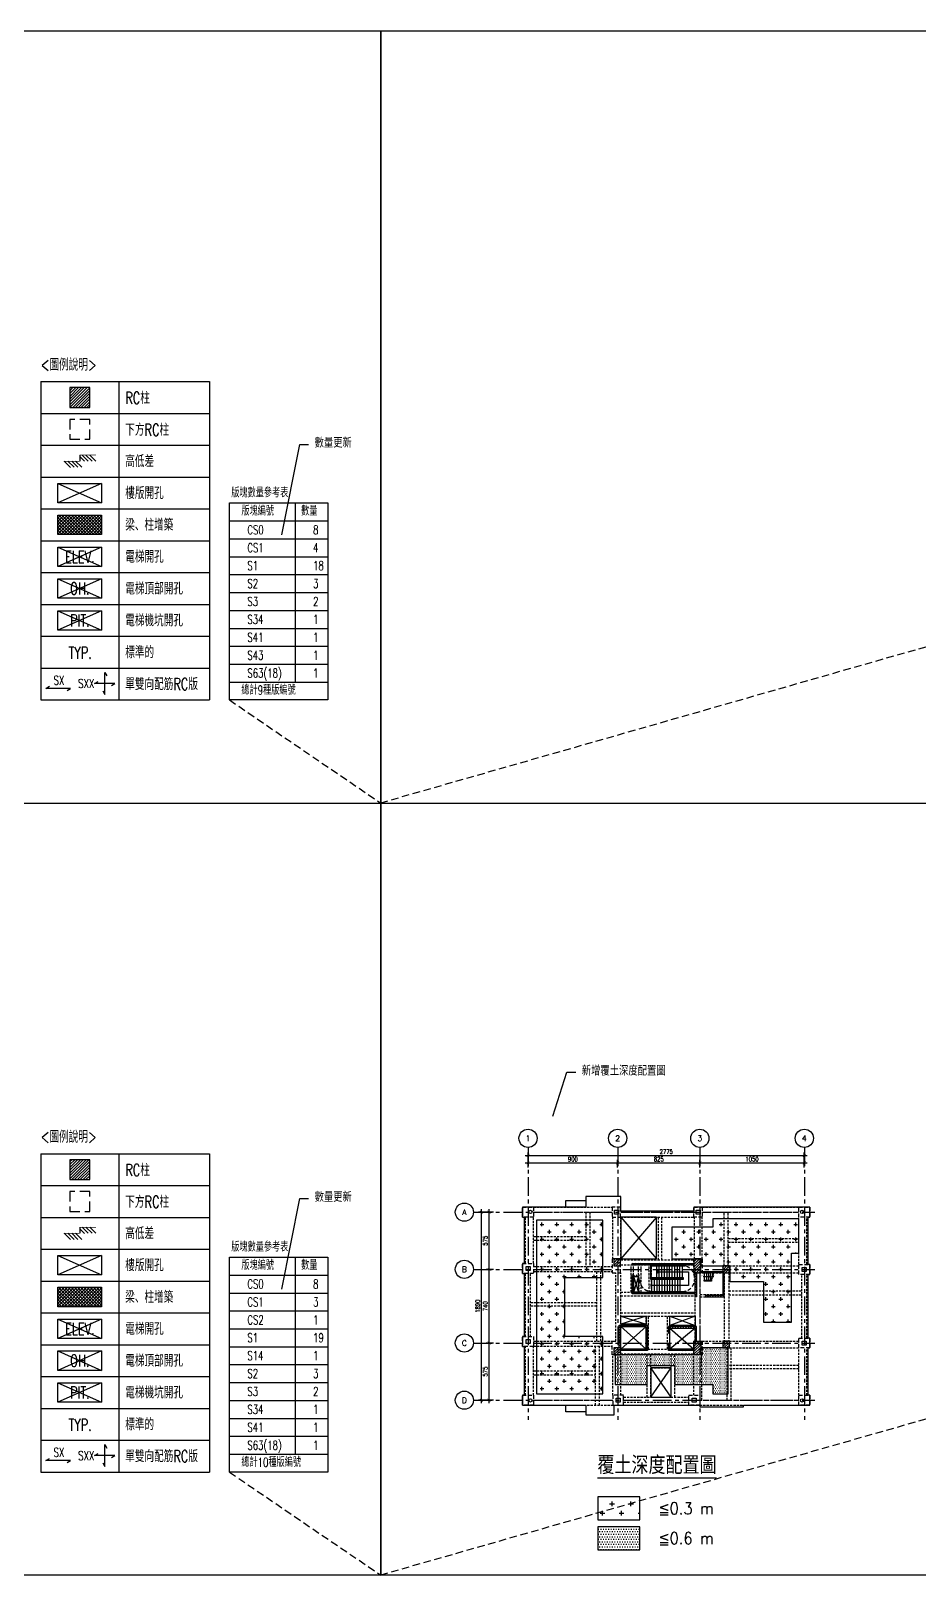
# Model space of a CAD drawing. Header units: millimetres. Extents: x -3377 to 119122, y -22007 to 15479.
# Drawn here: x 70905 to 75366, y 0 to 7760 of the extents above; entities that cross this region are included whole.
import ezdxf
from ezdxf import colors
from ezdxf.entities.mleader import LeaderData, LeaderLine
from ezdxf.enums import TextEntityAlignment as Align
from ezdxf.math import Vec2, Vec3

# ---------------------------------------------------------------- set-up
doc = ezdxf.new("R2010")
doc.units = ezdxf.units.MM
doc.header["$LTSCALE"] = 150
doc.header["$MEASUREMENT"] = 0
doc.linetypes.add('CENTER', pattern=[2, 1.25, -0.25, 0.25, -0.25])
doc.linetypes.add('HIDDEN', pattern=[0.375, 0.25, -0.125])
doc.layers.get('0').update_dxf_attribs({"plot": 0})
for name, color, linetype in [('S-AXI', 1, 'Continuous'), ('S-AXIS', 1, 'Continuous'), ('S-COL', 7, 'Continuous'), ('S-COLB', 4, 'HIDDEN'), ('S-CONCWALL', 30, 'Continuous'), ('S-GRID', 1, 'CENTER'), ('S-GRID-DIM', 2, 'Continuous'), ('S-GRID-T', 3, 'Continuous'), ('S-HATCH', 13, 'Continuous'), ('S-HATCH-COL', 13, 'Continuous'), ('S-HATCH-CONCWALL', 161, 'Continuous'), ('S-HATCHCOL', 13, 'Continuous'), ('S-LOAD', 63, 'Continuous'), ('S-OPEN', 13, 'Continuous'), ('S-RCBMB', 3, 'HIDDEN'), ('S-RCBMG', 2, 'HIDDEN'), ('S-SLAB', 5, 'Continuous'), ('S-STAIR', 1, 'Continuous'), ('S-TAB', 4, 'Continuous'), ('S-TEXT', 2, 'Continuous'), ('S-THIN', 201, 'Continuous'), ('S-TITLE', 2, 'Continuous'), ('SLAB', 7, 'Continuous'), ('TEXT', 2, 'Continuous')]:
    doc.layers.add(name, color=color, linetype=linetype)
doc.layers.add('S-CLOUD_20220217(結構依建築圖2022-0216修改)', color=4, linetype='Continuous', plot=False)
doc.styles.add('C1', font='', dxfattribs={"bigfont": 'japanese.shx'})
doc.styles.add('CD2', font='romand', dxfattribs={"height": 15})
doc.styles.add('CS4', font='romans.shx', dxfattribs={"width": 0.7, "height": 45, "bigfont": 'lsp.shx'})
doc.styles.add('LSP', font='SIMPLEX.shx', dxfattribs={"width": 0.8, "bigfont": 'lsp.shx'})
doc.styles.get('C1').set_extended_font_data('微軟正黑體')
doc.dimstyles.new('DIM150', dxfattribs={"dimscale": 15, "dimtxt": 3, "dimasz": 2, "dimexe": 2, "dimexo": 2, "dimgap": 1, "dimtad": 1, "dimdec": 1, "dimdsep": 46, "dimtxsty": 'CS4', "dimblk1": 'ARCHTICK', "dimblk2": 'ARCHTICK', "dimsah": 1, "dimcen": 2, "dimdle": 2, "dimadec": 0, "dimazin": 0, "dimtfac": 1, "dimtdec": 1, "dimtmove": 0, "dimatfit": 3, "dimldrblk": 'TAA', "dimfxl": 0, "dimtolj": 1, "dimarcsym": 0})

# ---------------------------------------------------------------- blocks, each defined once
blk = doc.blocks.new('圖例說明')
at = {"layer": 'S-HATCHCOL'}
h = blk.add_hatch(dxfattribs=at)
h.set_pattern_fill('ANSI31', color=256, scale=60, style=0)
h.set_pattern_definition([(45, (1.3676, 481.526), (-5.3033, 5.3033), [])])
h.paths.add_polyline_path([(109.2, 1102.5), (184.2, 1102.5), (184.2, 1177.5), (109.2, 1177.5)])
h = blk.add_hatch(dxfattribs=at)
h.set_pattern_fill('ANSI37', color=256, scale=67.5)
h.set_pattern_definition([(45, (-92186.061, -6241.679), (-5.9662135, 5.9662135), []), (135, (-92186.061, -6241.679), (-5.9662135, -5.9662135), [])])
h.paths.add_polyline_path([(64.3, 696.5), (229, 696.5), (229, 623.5), (64.3, 623.5)])
at = {"layer": 'S-COL'}
blk.add_lwpolyline([(109.2, 1102.5), (184.2, 1102.5), (184.2, 1177.5), (109.2, 1177.5)], close=True, dxfattribs=at)
at = {"layer": 'S-COLB'}
blk.add_lwpolyline([(109.2, 982.5), (184.2, 982.5), (184.2, 1057.5), (109.2, 1057.5)], close=True, dxfattribs=at)
at = {"layer": 'S-OPEN'}
for p, q in [((64.3, 816.5), (229, 743.5)), ((229, 816.5), (64.3, 743.5)), ((64.3, 576.5), (229, 503.5)), ((229, 576.5), (64.3, 503.5)), ((64.3, 456.5), (229, 383.5)), ((229, 456.5), (64.3, 383.5)), ((64.3, 336.5), (229, 263.5)), ((229, 336.5), (64.3, 263.5))]:
    blk.add_line(p, q, dxfattribs=at)
at = {"layer": 'S-SLAB'}
for points in [[(64.3, 816.5), (229, 816.5), (229, 743.5), (64.3, 743.5)], [(64.3, 696.5), (229, 696.5), (229, 623.5), (64.3, 623.5)], [(64.3, 576.5), (229, 576.5), (229, 503.5), (64.3, 503.5)], [(64.3, 456.5), (229, 456.5), (229, 383.5), (64.3, 383.5)], [(64.3, 336.5), (229, 336.5), (229, 263.5), (64.3, 263.5)]]:
    blk.add_lwpolyline(points, close=True, dxfattribs=at)
at = {"layer": 'S-TAB'}
for p, q in [((0, 1200), (635.3, 1200)), ((0, 1200), (0, 0)), ((293.3, 1200), (293.3, 0)), ((635.3, 1200), (635.3, 0)), ((0, 1080), (635.3, 1080)), ((0, 960), (635.3, 960)), ((0, 840), (635.3, 840)), ((0, 720), (635.3, 720)), ((0, 600), (635.3, 600)), ((0, 480), (635.3, 480)), ((0, 360), (635.3, 360)), ((0, 240), (635.3, 240)), ((0, 120), (635.3, 120)), ((0, 0), (635.3, 0))]:
    blk.add_line(p, q, dxfattribs=at)
at = {"layer": 'S-THIN'}
for p, q in [((87.8, 900), (111.1, 876.7)), ((102.2, 900), (125.2, 877)), ((116.5, 900), (139.6, 877)), ((130.9, 900), (153.9, 877)), ((146.7, 923), (146.7, 900)), ((146.7, 917.4), (164.3, 899.7)), ((155.4, 923), (178.4, 900)), ((169.7, 923), (192.8, 900)), ((184.1, 923), (207.1, 900))]:
    blk.add_line(p, q, dxfattribs=at)
at = {"layer": 'S-THIN', "const_width": 2.54}
for points in [[(85.5, 900), (146.7, 900)], [(207.8, 923), (146.7, 923)]]:
    blk.add_lwpolyline(points, dxfattribs=at)
at = {"layer": 'SLAB', "color": 1}
for p, q in [((279.1, 62.4), (202.7, 62.4)), ((240.9, 20.9), (240.9, 104)), ((112, 43.7), (18.8, 43.7))]:
    blk.add_line(p, q, dxfattribs=at)
for points in [[(202.7, 62.4), (216.2, 70.2)], [(240.9, 104), (248.7, 90.5)], [(265.6, 54.6), (279.1, 62.4)], [(18.8, 43.7), (32.3, 51.5)], [(98.5, 35.9), (112, 43.7)], [(233.1, 34.4), (240.9, 20.9)]]:
    blk.add_lwpolyline(points, dxfattribs=at)
at = {"layer": 'S-TEXT', "style": 'CS4', "width": 0.7}
for s, p in [('<圖例說明>', (0, 1263.9)), ('RC柱', (317.9, 1138.5)), ('下方RC柱', (317.9, 1018.5)), ('高低差', (317.9, 900)), ('樓版開孔', (317.9, 780)), ('梁、柱增築', (317.9, 660)), ('電梯開孔', (317.9, 540)), ('電梯頂部開孔', (317.9, 420)), ('電梯機坑開孔', (317.9, 300)), ('TYP.', (104.1, 178.1)), ('標準的', (317.9, 180)), ('單雙向配筋RC版', (317.9, 60))]:
    blk.add_text(s, height=45, dxfattribs=at).set_placement(p, align=Align.MIDDLE_LEFT)
for s, p in [('ELEV.', (146.7, 540)), ('OH.', (146.7, 420)), ('PIT.', (146.7, 300))]:
    blk.add_text(s, height=45, dxfattribs=at).set_placement(p, align=Align.MIDDLE)
at = {"layer": 'SLAB', "color": 2, "style": 'CS4', "width": 0.7}
for s, p in [('SX', (68.1, 74.5)), ('SXX', (171, 62.1))]:
    blk.add_text(s, height=33.75, dxfattribs=at).set_placement(p, align=Align.MIDDLE_CENTER)
blk = doc.blocks.new('DwFm')
blk.add_lwpolyline([(-12110.4, 0), (0, 0), (0, -7760.1), (-12110.4, -7760.1)], close=True)
blk.add_lwpolyline([(-12110.4, -3880.1), (0, -3880.1)])
at = {"layer": 'DEFPOINTS', "color": 252, "linetype": 'HIDDEN'}
for points in [[(-6560.9, -2290.9), (-12110.4, -3880.1)], [(-760, -3362.4), (0, -3880.1)], [(-6560.9, -6171), (-12110.4, -7760.1)], [(-760, -7242.5), (0, -7760.1)]]:
    blk.add_lwpolyline(points, dxfattribs=at)
blk = doc.blocks.new('_None')
blk = doc.blocks.new('COL(2F-16F)')
for points in [[(-8366, -946), (-8256, -946), (-8256, -1046), (-8366, -1046)], [(-7381, -946), (-7466, -946), (-7466, -1046), (-7381, -1046)], [(-6646, -946), (-6561, -946), (-6561, -1046), (-6646, -1046)], [(-5591, -946), (-5481, -946), (-5481, -1046), (-5591, -1046)], [(-8366, -1511), (-8256, -1511), (-8256, -1611), (-8366, -1611)], [(-7381, -1466), (-7466, -1466), (-7466, -1606), (-7381, -1606)], [(-6646, -1466), (-6561, -1466), (-6561, -1606), (-6646, -1606)], [(-5591, -1521), (-5481, -1521), (-5481, -1621), (-5591, -1621)], [(-8366, -2246), (-8256, -2246), (-8256, -2346), (-8366, -2346)], [(-7466, -2291), (-7381, -2291), (-7381, -2431), (-7466, -2431)], [(-6646, -2291), (-6561, -2291), (-6561, -2431), (-6646, -2431)], [(-5591, -2261), (-5481, -2261), (-5481, -2361), (-5591, -2361)], [(-8366, -2836), (-8256, -2836), (-8256, -2936), (-8366, -2936)], [(-7351, -2836), (-7461, -2836), (-7461, -2936), (-7351, -2936)], [(-6696, -2836), (-6586, -2836), (-6586, -2936), (-6696, -2936)], [(-5591, -2836), (-5481, -2836), (-5481, -2936), (-5591, -2936)]]:
    blk.add_lwpolyline(points, close=True)
blk = doc.blocks.new('SG1')
at = {"layer": 'S-GRID-T'}
blk.add_circle((0, 6.09375), 6.09375, dxfattribs=at)
at = {"layer": 'S-GRID-T', "style": 'CD2'}
blk.add_attdef('GRID-BUB', text='', height=3.75, dxfattribs=at).set_placement((0, 6.09375), align=Align.MIDDLE_CENTER)
blk = doc.blocks.new('SG2')
at = {"layer": 'S-GRID-T'}
blk.add_circle((-6.09375, 0), 6.09375, dxfattribs=at)
at = {"layer": 'S-GRID-T', "style": 'CD2'}
blk.add_attdef('GRID-BUB', text='', height=3.75, dxfattribs=at).set_placement((-6.09375, 0), align=Align.MIDDLE_CENTER)
blk = doc.blocks.new('_ARCHTICK')
at = {"color": 0, "linetype": 'ByBlock', "const_width": 0.15}
blk.add_lwpolyline([(-0.5, -0.5), (0.5, 0.5)], dxfattribs=at)
blk = doc.blocks.new('*D71')
at = {"layer": 'DEFPOINTS', "color": 0, "transparency": 16777216}
for p in [(-5536, -425), (-8311, -501), (-5536, -501)]:
    blk.add_point(p, dxfattribs=at)
at = {"layer": 'S-GRID-DIM', "color": 0, "lineweight": -2, "transparency": 16777216}
for p, q in [((-8341, -425), (-5506, -425)), ((-8311, -471), (-8311, -395)), ((-5536, -471), (-5536, -395))]:
    blk.add_line(p, q, dxfattribs=at)
at = {"layer": 'S-GRID-DIM', "color": 0, "lineweight": -2, "transparency": 16777216, "xscale": 30, "yscale": 30, "zscale": 30, "rotation": 180}
blk.add_blockref('_ARCHTICK', (-8311, -425), dxfattribs=at)
at = {"layer": 'S-GRID-DIM', "color": 0, "lineweight": -2, "transparency": 16777216, "xscale": 30, "yscale": 30, "zscale": 30}
blk.add_blockref('_ARCHTICK', (-5536, -425), dxfattribs=at)
at = {"layer": 'S-GRID-DIM', "color": 0, "transparency": 16777216, "insert": (-6923, -387), "char_height": 45, "attachment_point": 5, "style": 'CS4'}
blk.add_mtext('\\A1;2775', dxfattribs=at)
blk = doc.blocks.new('TAA')
at = {"linetype": 'Continuous'}
blk.add_line((0, 0), (-1.66, 0), dxfattribs=at)
blk.add_solid([(-1.5, -0.25), (-1.5, 0.25), (0, 0)], dxfattribs=at)
blk = doc.blocks.new('*D72')
at = {"layer": 'DEFPOINTS', "color": 0, "transparency": 16777216}
for p in [(-8311, -576), (-7411, -501), (-7411, -576)]:
    blk.add_point(p, dxfattribs=at)
at = {"layer": 'S-GRID-DIM', "color": 0, "lineweight": -2, "transparency": 16777216}
for p, q in [((-8341, -501), (-7381, -501)), ((-8311, -546), (-8311, -471)), ((-7411, -546), (-7411, -471))]:
    blk.add_line(p, q, dxfattribs=at)
at = {"layer": 'S-GRID-DIM', "color": 0, "lineweight": -2, "transparency": 16777216, "xscale": 30, "yscale": 30, "zscale": 30, "rotation": 180}
blk.add_blockref('_ARCHTICK', (-8311, -501), dxfattribs=at)
at = {"layer": 'S-GRID-DIM', "color": 0, "lineweight": -2, "transparency": 16777216, "xscale": 30, "yscale": 30, "zscale": 30}
blk.add_blockref('_ARCHTICK', (-7411, -501), dxfattribs=at)
at = {"layer": 'S-GRID-DIM', "color": 0, "transparency": 16777216, "insert": (-7861, -463), "char_height": 45, "attachment_point": 5, "style": 'CS4'}
blk.add_mtext('\\A1;900', dxfattribs=at)
blk = doc.blocks.new('*D73')
at = {"layer": 'DEFPOINTS', "color": 0, "transparency": 16777216}
for p in [(-7411, -576), (-6586, -501), (-6586, -576)]:
    blk.add_point(p, dxfattribs=at)
at = {"layer": 'S-GRID-DIM', "color": 0, "lineweight": -2, "transparency": 16777216}
for p, q in [((-7441, -501), (-6556, -501)), ((-7411, -546), (-7411, -471)), ((-6586, -546), (-6586, -471))]:
    blk.add_line(p, q, dxfattribs=at)
at = {"layer": 'S-GRID-DIM', "color": 0, "lineweight": -2, "transparency": 16777216, "xscale": 30, "yscale": 30, "zscale": 30, "rotation": 180}
blk.add_blockref('_ARCHTICK', (-7411, -501), dxfattribs=at)
at = {"layer": 'S-GRID-DIM', "color": 0, "lineweight": -2, "transparency": 16777216, "xscale": 30, "yscale": 30, "zscale": 30}
blk.add_blockref('_ARCHTICK', (-6586, -501), dxfattribs=at)
at = {"layer": 'S-GRID-DIM', "color": 0, "transparency": 16777216, "insert": (-6998, -463), "char_height": 45, "attachment_point": 5, "style": 'CS4'}
blk.add_mtext('\\A1;825', dxfattribs=at)
blk = doc.blocks.new('*D74')
at = {"layer": 'DEFPOINTS', "color": 0, "transparency": 16777216}
for p in [(-6586, -576), (-5536, -501), (-5536, -576)]:
    blk.add_point(p, dxfattribs=at)
at = {"layer": 'S-GRID-DIM', "color": 0, "lineweight": -2, "transparency": 16777216}
for p, q in [((-6616, -501), (-5506, -501)), ((-6586, -546), (-6586, -471)), ((-5536, -546), (-5536, -471))]:
    blk.add_line(p, q, dxfattribs=at)
at = {"layer": 'S-GRID-DIM', "color": 0, "lineweight": -2, "transparency": 16777216, "xscale": 30, "yscale": 30, "zscale": 30, "rotation": 180}
blk.add_blockref('_ARCHTICK', (-6586, -501), dxfattribs=at)
at = {"layer": 'S-GRID-DIM', "color": 0, "lineweight": -2, "transparency": 16777216, "xscale": 30, "yscale": 30, "zscale": 30}
blk.add_blockref('_ARCHTICK', (-5536, -501), dxfattribs=at)
at = {"layer": 'S-GRID-DIM', "color": 0, "transparency": 16777216, "insert": (-6061, -463), "char_height": 45, "attachment_point": 5, "style": 'CS4'}
blk.add_mtext('\\A1;1050', dxfattribs=at)
blk = doc.blocks.new('*D75')
at = {"layer": 'DEFPOINTS', "color": 0, "transparency": 16777216}
for p in [(-8779, -996), (-8703, -996), (-8703, -2886)]:
    blk.add_point(p, dxfattribs=at)
at = {"layer": 'S-GRID-DIM', "color": 0, "lineweight": -2, "transparency": 16777216}
for p, q in [((-8733, -996), (-8809, -996)), ((-8779, -2916), (-8779, -966)), ((-8733, -2886), (-8809, -2886))]:
    blk.add_line(p, q, dxfattribs=at)
at = {"layer": 'S-GRID-DIM', "color": 0, "lineweight": -2, "transparency": 16777216, "xscale": 30, "yscale": 30, "zscale": 30}
for p, rotation in [((-8779, -996), 90), ((-8779, -2886), 270)]:
    blk.add_blockref('_ARCHTICK', p, dxfattribs=dict(at, rotation=rotation))
at = {"layer": 'S-GRID-DIM', "color": 0, "transparency": 16777216, "insert": (-8817, -1941), "char_height": 45, "attachment_point": 5, "rotation": 90, "style": 'CS4'}
blk.add_mtext('\\A1;1890', dxfattribs=at)
blk = doc.blocks.new('*D76')
at = {"layer": 'DEFPOINTS', "color": 0, "transparency": 16777216}
for p in [(-8703, -2311), (-8628, -2311), (-8628, -2886)]:
    blk.add_point(p, dxfattribs=at)
at = {"layer": 'S-GRID-DIM', "color": 0, "lineweight": -2, "transparency": 16777216}
for p, q in [((-8658, -2311), (-8733, -2311)), ((-8703, -2916), (-8703, -2281)), ((-8658, -2886), (-8733, -2886))]:
    blk.add_line(p, q, dxfattribs=at)
at = {"layer": 'S-GRID-DIM', "color": 0, "lineweight": -2, "transparency": 16777216, "xscale": 30, "yscale": 30, "zscale": 30}
for p, rotation in [((-8703, -2311), 90), ((-8703, -2886), 270)]:
    blk.add_blockref('_ARCHTICK', p, dxfattribs=dict(at, rotation=rotation))
at = {"layer": 'S-GRID-DIM', "color": 0, "transparency": 16777216, "insert": (-8741, -2598), "char_height": 45, "attachment_point": 5, "rotation": 90, "style": 'CS4'}
blk.add_mtext('\\A1;575', dxfattribs=at)
blk = doc.blocks.new('*D77')
at = {"layer": 'DEFPOINTS', "color": 0, "transparency": 16777216}
for p in [(-8703, -1571), (-8628, -1571), (-8628, -2311)]:
    blk.add_point(p, dxfattribs=at)
at = {"layer": 'S-GRID-DIM', "color": 0, "lineweight": -2, "transparency": 16777216}
for p, q in [((-8703, -2341), (-8703, -1541)), ((-8658, -1571), (-8733, -1571)), ((-8658, -2311), (-8733, -2311))]:
    blk.add_line(p, q, dxfattribs=at)
at = {"layer": 'S-GRID-DIM', "color": 0, "lineweight": -2, "transparency": 16777216, "xscale": 30, "yscale": 30, "zscale": 30}
for p, rotation in [((-8703, -1571), 90), ((-8703, -2311), 270)]:
    blk.add_blockref('_ARCHTICK', p, dxfattribs=dict(at, rotation=rotation))
at = {"layer": 'S-GRID-DIM', "color": 0, "transparency": 16777216, "insert": (-8741, -1941), "char_height": 45, "attachment_point": 5, "rotation": 90, "style": 'CS4'}
blk.add_mtext('\\A1;740', dxfattribs=at)
blk = doc.blocks.new('*D78')
at = {"layer": 'DEFPOINTS', "color": 0, "transparency": 16777216}
for p in [(-8703, -996), (-8628, -996), (-8628, -1571)]:
    blk.add_point(p, dxfattribs=at)
at = {"layer": 'S-GRID-DIM', "color": 0, "lineweight": -2, "transparency": 16777216}
for p, q in [((-8658, -996), (-8733, -996)), ((-8703, -1601), (-8703, -966)), ((-8658, -1571), (-8733, -1571))]:
    blk.add_line(p, q, dxfattribs=at)
at = {"layer": 'S-GRID-DIM', "color": 0, "lineweight": -2, "transparency": 16777216, "xscale": 30, "yscale": 30, "zscale": 30}
for p, rotation in [((-8703, -996), 90), ((-8703, -1571), 270)]:
    blk.add_blockref('_ARCHTICK', p, dxfattribs=dict(at, rotation=rotation))
at = {"layer": 'S-GRID-DIM', "color": 0, "transparency": 16777216, "insert": (-8741, -1283), "char_height": 45, "attachment_point": 5, "rotation": 90, "style": 'CS4'}
blk.add_mtext('\\A1;575', dxfattribs=at)
blk = doc.blocks.new('COL(R1F)')
for points in [[(-7451, -1536), (-7381, -1536), (-7381, -1466), (-7451, -1466)], [(-6646, -1606), (-6576, -1606), (-6576, -1466), (-6646, -1466)], [(-6356, -1606), (-6286, -1606), (-6286, -1536), (-6356, -1536)], [(-6646, -2291), (-6576, -2291), (-6576, -2431), (-6646, -2431)], [(-6356, -2361), (-6286, -2361), (-6286, -2291), (-6356, -2291)], [(-7451, -2431), (-7381, -2431), (-7381, -2361), (-7451, -2361)]]:
    blk.add_lwpolyline(points, close=True)
blk = doc.blocks.new('S-COL(R1)')
for points in [[(89440, 2904), (89480, 2904), (89480, 2864), (89440, 2864)], [(90260, 2904), (90300, 2904), (90300, 2864), (90260, 2864)], [(88552, 2339), (88592, 2339), (88592, 2299), (88552, 2299)], [(91327, 2329), (91367, 2329), (91367, 2289), (91327, 2289)], [(88552, 1604), (88592, 1604), (88592, 1564), (88552, 1564)], [(91327, 1589), (91367, 1589), (91367, 1549), (91327, 1549)], [(89457, 1014), (89497, 1014), (89497, 974), (89457, 974)], [(90222, 1014), (90262, 1014), (90262, 974), (90222, 974)]]:
    blk.add_lwpolyline(points, close=True)
for centre in [(88595, 2887), (91325, 2887), (88595, 992), (91325, 992)]:
    blk.add_circle(centre, 16.8)
blk = doc.blocks.new('WALL(R1F)')
for points in [[(-7266, -1511), (-6646, -1511), (-6646, -1526), (-7266, -1526)], [(-6576, -1591), (-6356, -1591), (-6356, -1606), (-6576, -1606)]]:
    blk.add_lwpolyline(points, close=True)
for points in [[(-6631, -1606), (-6618, -1606), (-6618, -1848), (-6631, -1848), (-6631, -1816), (-7266, -1816), (-7266, -1626), (-7251, -1626), (-7251, -1801), (-6631, -1801), (-6631, -1606)], [(-6341, -1606), (-6356, -1606), (-6356, -1833), (-6528, -1833), (-6528, -1848), (-6341, -1848), (-6341, -1606)], [(-7396, -2131), (-7111, -2131), (-7111, -2386), (-7381, -2386), (-7381, -2371), (-7126, -2371), (-7126, -2146), (-7381, -2146), (-7381, -2361), (-7396, -2361), (-7396, -2131)], [(-6886, -2211), (-6886, -2161), (-6633, -2161), (-6633, -2291), (-6618, -2291), (-6618, -2146), (-6901, -2146), (-6901, -2211), (-6886, -2211)], [(-6901, -2321), (-6886, -2321), (-6886, -2371), (-6646, -2371), (-6646, -2386), (-6901, -2386), (-6901, -2321)]]:
    blk.add_lwpolyline(points)
blk = doc.blocks.new('_PStStr')
blk.add_circle((0, 0), 0.05)
blk = doc.blocks.new('PStArw04')
blk.add_line((0, 0), (-15, 0))
blk.add_lwpolyline([(-15, 5), (0, 0), (-15, -5)])
blk = doc.blocks.new('STAIR(R1F)')
for p, q in [((-7077, -1673), (-7077, -1526)), ((-7073, -1669), (-7073, -1526)), ((-7019, -1654), (-7019, -1534)), ((-6993, -1654), (-6993, -1534)), ((-6967, -1654), (-6967, -1534)), ((-6941, -1654), (-6941, -1534)), ((-6915, -1654), (-6915, -1534)), ((-6889, -1654), (-6889, -1534)), ((-6863, -1654), (-6863, -1534)), ((-6837, -1654), (-6837, -1534)), ((-6811, -1654), (-6811, -1534)), ((-6785, -1654), (-6785, -1534)), ((-6759, -1654), (-6759, -1534)), ((-7077, -1654), (-7077, -1654)), ((-6753, -1673), (-7077, -1673)), ((-7073, -1654), (-6753, -1654)), ((-7073, -1658), (-6757, -1658)), ((-6757, -1669), (-7073, -1669)), ((-7071, -1673), (-7071, -1793)), ((-7045, -1673), (-7045, -1793)), ((-7019, -1673), (-7019, -1793)), ((-6993, -1673), (-6993, -1793)), ((-6967, -1673), (-6967, -1793)), ((-6941, -1673), (-6941, -1793)), ((-6915, -1673), (-6915, -1793)), ((-6889, -1673), (-6889, -1793)), ((-6863, -1673), (-6863, -1793)), ((-6837, -1673), (-6837, -1793)), ((-6811, -1673), (-6811, -1793)), ((-6785, -1673), (-6785, -1793)), ((-6757, -1658), (-6757, -1669)), ((-6753, -1654), (-6753, -1673)), ((-6541, -1606), (-6541, -1681)), ((-6541, -1643), (-6478, -1643)), ((-6520, -1606), (-6520, -1681)), ((-6499, -1606), (-6499, -1681)), ((-6478, -1606), (-6478, -1681)), ((-6457, -1606), (-6457, -1643))]:
    blk.add_line(p, q)
for points in [[(-7073, -1534), (-6729, -1534), (-6729, -1530), (-7073, -1530)], [(-7019, -1594), (-7019, -1594), (-6699, -1594), (-6699, -1733), (-7071, -1733)], [(-7003, -1578), (-7019, -1594), (-7003, -1610)], [(-6446, -1606), (-6541, -1606)], [(-6541, -1681), (-6467, -1681)], [(-6536, -1688), (-6536, -1686), (-6469, -1686)], [(-6467, -1681), (-6459, -1651), (-6468, -1646), (-6446, -1641), (-6455, -1636), (-6446, -1606)]]:
    blk.add_lwpolyline(points)
for points in [[(-7071, -1660), (-6759, -1660), (-6759, -1667), (-7071, -1667)], [(-6541, -1681), (-6467, -1681), (-6469, -1688), (-6541, -1688)], [(-7101, -1793), (-6755, -1793), (-6755, -1797), (-7101, -1797)]]:
    blk.add_lwpolyline(points, close=True)
at = {"linetype": 'HIDDEN'}
for centre, start, end in [((-6759, -1654), 0, 90), ((-7071, -1673), 180, 270), ((-6759, -1673), 270, 0)]:
    blk.add_arc(centre, 120, start, end, dxfattribs=at)
at = {"extrusion": (0, 0, -1), "xscale": -100, "yscale": 99.99999999999996, "zscale": -1, "rotation": 270}
blk.add_blockref('_PStStr', (6541, -1643), dxfattribs=at)
at = {"extrusion": (0, 0, -1), "xscale": -1, "zscale": -1}
blk.add_blockref('PStArw04', (6478, -1643), dxfattribs=at)
at = {"xscale": -100.0331502916421, "yscale": 100.0331502916421, "zscale": 1.000331502916421, "rotation": 270}
blk.add_blockref('_PStStr', (-7071, -1733), dxfattribs=at)
at = {"style": 'C1'}
for s, p in [('UP', (-6571, -1646)), ('DN', (-7096, -1731, -1))]:
    blk.add_text(s, height=15, rotation=270, dxfattribs=at).set_placement(p, align=Align.CENTER)
blk = doc.blocks.new('LINE(2)')
at = {"layer": 'S-GRID'}
for points in [[(-8310.87, -344.9), (-8310.87, -3083.41)], [(-7410.87, -344.9), (-7410.87, -3083.41)], [(-6585.87, -344.9), (-6585.87, -3083.41)], [(-5535.87, -344.9), (-5535.87, -3083.41)], [(-8859.11, -995.91), (-5430.87, -995.91)], [(-8859.11, -1570.91), (-5430.87, -1570.91)], [(-8859.11, -2310.91), (-5430.87, -2310.91)], [(-8859.11, -2885.91), (-5430.87, -2885.91)]]:
    blk.add_lwpolyline(points, dxfattribs=at)
at = {"layer": 'S-GRID-T', "xscale": 15, "yscale": 15, "zscale": 15}
for name, p, values in [('SG1', (-8310.87, -344.9), {'GRID-BUB': '1'}), ('SG1', (-7410.87, -344.9), {'GRID-BUB': '2'}), ('SG1', (-6585.87, -344.9), {'GRID-BUB': '3'}), ('SG1', (-5535.87, -344.9), {'GRID-BUB': '4'}), ('SG2', (-8859.11, -995.91), {'GRID-BUB': 'A'}), ('SG2', (-8859.11, -1570.91), {'GRID-BUB': 'B'}), ('SG2', (-8859.11, -2310.91), {'GRID-BUB': 'C'}), ('SG2', (-8859.11, -2885.91), {'GRID-BUB': 'D'})]:
    blk.add_blockref(name, p, dxfattribs=at).add_auto_attribs(values)
at = {"layer": 'S-GRID-DIM'}
for base, p1, p2, picture, middle in [((-5535.87, -424.9), (-8310.87, -500.57), (-5535.87, -500.57), '*D71', (-6923.37, -387.4)), ((-7410.87, -500.57), (-8310.87, -576.23), (-7410.87, -576.23), '*D72', (-7860.87, -463.07)), ((-6585.87, -500.57), (-7410.87, -576.23), (-6585.87, -576.23), '*D73', (-6998.37, -463.07)), ((-5535.87, -500.57), (-6585.87, -576.23), (-5535.87, -576.23), '*D74', (-6060.87, -463.07))]:
    dim = blk.add_linear_dim(base=base, p1=p1, p2=p2, dimstyle='DIM150', dxfattribs=at)
    dim.commit()
    dim.dimension.update_dxf_attribs({"geometry": picture, "text_midpoint": middle})
for base, p1, p2, picture, middle in [((-8779.11, -995.91), (-8703.44, -2885.91), (-8703.44, -995.91), '*D75', (-8816.61, -1940.91)), ((-8703.44, -995.91), (-8627.78, -1570.91), (-8627.78, -995.91), '*D78', (-8740.94, -1283.41)), ((-8703.44, -1570.91), (-8627.78, -2310.91), (-8627.78, -1570.91), '*D77', (-8740.94, -1940.91)), ((-8703.44, -2310.91), (-8627.78, -2885.91), (-8627.78, -2310.91), '*D76', (-8740.94, -2598.41))]:
    dim = blk.add_linear_dim(base=base, p1=p1, p2=p2, angle=90, dimstyle='DIM150', dxfattribs=at)
    dim.commit()
    dim.dimension.update_dxf_attribs({"geometry": picture, "text_midpoint": middle})
blk = doc.blocks.new('覆土(R1F)')
at = {"layer": 'S-HATCH'}
h = blk.add_hatch(dxfattribs=at)
h.set_pattern_fill('CROSS', color=256, scale=500, style=0)
h.paths.add_polyline_path([(-6387, -2599), (-7496, -2599), (-7496, -5507), (-6387, -5507), (-6387, -4549), (-7021, -4549), (-7021, -3557), (-6387, -3557)])
h.paths.add_polyline_path([(-5233, -2715), (-5233, -3249), (-4746, -3249), (-4746, -3365), (-4262, -3365), (-4262, -3628), (-3696, -3628), (-3696, -4307), (-3229, -4307), (-3229, -3149), (-3104, -3149), (-3104, -2574), (-4546, -2574), (-4546, -2715)])
h = blk.add_hatch(dxfattribs=at)
h.set_pattern_fill('DOTS', color=256, scale=500, style=0)
h.paths.add_polyline_path([(-6179, -4857), (-6179, -5349), (-5642, -5349), (-5642, -5032), (-5183, -5032), (-5183, -5349), (-4546, -5349), (-4546, -5507), (-4287, -5507), (-4287, -4740), (-4746, -4740), (-4746, -4857)])
at = {"layer": 'S-HATCH-COL'}
h = blk.add_hatch(dxfattribs=at)
h.set_pattern_fill('ANSI31', color=256, scale=250, style=0)
h.set_pattern_definition([(45, (-155257.996, -7272.183), (-22.097087, 22.097087), [])])
h.paths.add_polyline_path([(-4862, -3482), (-4746, -3482), (-4746, -3249), (-4862, -3249)])
h.paths.add_polyline_path([(-6204, -3365), (-6087, -3365), (-6087, -3249), (-6204, -3249)])
h.paths.add_polyline_path([(-6204, -4857), (-6087, -4857), (-6087, -4740), (-6204, -4740)])
h.paths.add_polyline_path([(-4379, -3482), (-4262, -3482), (-4262, -3365), (-4379, -3365)])
h.paths.add_polyline_path([(-4379, -4740), (-4262, -4740), (-4262, -4624), (-4379, -4624)])
h.paths.add_polyline_path([(-4862, -4624), (-4746, -4624), (-4746, -4857), (-4862, -4857)])
at = {"layer": 'S-HATCH-CONCWALL'}
h = blk.add_hatch(dxfattribs=at)
h.set_pattern_fill('ANSI31', color=256, scale=250, angle=90, style=0)
h.set_pattern_definition([(135, (-135073.996, -7272.183), (-22.097087, -22.097087), [])])
h.paths.add_polyline_path([(-6112, -4357), (-5637, -4357), (-5637, -4782), (-6087, -4782), (-6087, -4757), (-5662, -4757), (-5662, -4382), (-6087, -4382), (-6087, -4740), (-6112, -4740)])
h.paths.add_polyline_path([(-5262, -4490), (-5262, -4407), (-4842, -4407), (-4842, -4624), (-4817, -4624), (-4817, -4382), (-5287, -4382), (-5287, -4490)])
h.paths.add_polyline_path([(-5287, -4674), (-5262, -4674), (-5262, -4757), (-4862, -4757), (-4862, -4782), (-5287, -4782)])
h.paths.add_polyline_path([(-5896, -3324), (-4862, -3324), (-4862, -3349), (-5896, -3349)])
h.paths.add_polyline_path([(-4837, -3482), (-4817, -3482), (-4817, -3885), (-4837, -3885), (-4837, -3832), (-5896, -3832), (-5896, -3515), (-5771, -3515), (-5771, -3807), (-4837, -3807)])
h.paths.add_polyline_path([(-5871, -3540), (-5787, -3540), (-5787, -3807), (-5871, -3807)], flags=16)
h.paths.add_polyline_path([(-4746, -3457), (-4379, -3457), (-4379, -3482), (-4746, -3482)])
h.paths.add_polyline_path([(-4354, -3482), (-4379, -3482), (-4379, -3860), (-4667, -3860), (-4667, -3885), (-4354, -3885)])
at = {"layer": 'S-OPEN'}
for p, q in [((-5487, -2549), (-6087, -3249)), ((-6087, -2549), (-5487, -3249)), ((-5871, -3540), (-5787, -3807)), ((-5787, -3540), (-5871, -3807)), ((-6087, -4207), (-5662, -4340)), ((-5662, -4207), (-6087, -4340)), ((-6087, -4382), (-5662, -4757)), ((-5662, -4382), (-6087, -4757)), ((-5262, -4207), (-4842, -4365)), ((-4842, -4207), (-5262, -4365)), ((-5262, -4407), (-4862, -4757)), ((-4842, -4407), (-5262, -4757)), ((-5583, -5565), (-5242, -5074)), ((-5242, -5565), (-5583, -5074))]:
    blk.add_line(p, q, dxfattribs=at)
at = {"layer": 'S-RCBMB'}
for p, q in [((-6671, -2465), (-6671, -3374)), ((-6604, -2465), (-6604, -3374)), ((-5454, -3265), (-5454, -2549)), ((-5396, -3265), (-5396, -2549)), ((-4354, -3365), (-4354, -2465)), ((-4287, -3365), (-4287, -2465)), ((-7546, -2874, 0), (-6671, -2874, 0)), ((-7546, -2932, 0), (-6671, -2932, 0)), ((-4287, -2907), (-3104, -2907)), ((-4287, -2965), (-3104, -2965)), ((-5912, -3807, 1), (-5912, -3349, 1)), ((-5871, -3807, 1), (-5871, -3349, 1)), ((-5787, -3807, 1), (-5787, -3349, 1)), ((-5746, -3807, 1), (-5746, -3349, 1)), ((-5612, -3807, 1), (-5612, -3349, 1)), ((-5571, -3807, 1), (-5571, -3349, 1)), ((-6487, -4624), (-6487, -3457)), ((-6421, -4624), (-6421, -3457)), ((-4354, -3482), (-4354, -4624)), ((-4279, -3482), (-4279, -4624)), ((-6087, -3807, 0), (-4842, -3807, 0)), ((-6087, -3865, 0), (-4842, -3865, 0)), ((-4758, -3844), (-4354, -3844)), ((-4279, -3782), (-3054, -3782)), ((-4279, -3849), (-3054, -3849)), ((-7596, -3978), (-6487, -3978)), ((-7596, -4036), (-6487, -4036)), ((-4758, -3885), (-4354, -3885)), ((-6087, -4149, 0), (-4842, -4149, 0)), ((-6087, -4207, 0), (-4842, -4207, 0)), ((-6087, -4340), (-5662, -4340)), ((-6087, -4382), (-5662, -4382)), ((-5662, -4757), (-5662, -4207)), ((-5621, -4757), (-5621, -4207)), ((-5304, -4757), (-5304, -4207)), ((-5262, -4757), (-5262, -4207)), ((-5262, -4365), (-4842, -4365)), ((-5262, -4407), (-4842, -4407)), ((-6512, -4707), (-6512, -5699)), ((-6446, -4707), (-6446, -5699)), ((-5642, -5565), (-5642, -4840)), ((-5583, -5565), (-5583, -4840)), ((-5242, -5565), (-5242, -4840)), ((-5183, -5565), (-5183, -4840)), ((-4304, -5615), (-4304, -4740)), ((-4237, -5615), (-4237, -4740)), ((-7546, -5124), (-6512, -5124)), ((-5583, -5032), (-5242, -5032)), ((-5583, -5074), (-5242, -5074)), ((-3104, -5032), (-4296, -5032)), ((-3104, -5090), (-4296, -5090)), ((-7546, -5190), (-6512, -5190))]:
    blk.add_line(p, q, dxfattribs=at)
at = {"layer": 'S-RCBMG'}
for p, q in [((-7679, -3324), (-7679, -2549)), ((-7546, -2382), (-6229, -2382)), ((-7546, -2465), (-6229, -2465)), ((-7546, -3324), (-7546, -2549)), ((-6221, -3249), (-6221, -2549)), ((-6087, -2465), (-4862, -2465)), ((-6087, -3249), (-6087, -2549)), ((-6087, -2549), (-4862, -2549)), ((-4854, -3249), (-4854, -2549)), ((-4721, -2382, 2), (-3104, -2382, 2)), ((-4721, -2465, 2), (-3104, -2465, 2)), ((-4721, -3249), (-4721, -2549)), ((-3104, -3340), (-3104, -2549)), ((-2971, -3340), (-2971, -2549)), ((-6087, -3265), (-4862, -3265)), ((-6087, -3349), (-4862, -3349)), ((-7679, -4549), (-7679, -3490)), ((-7596, -4549), (-7596, -3490)), ((-7546, -3374), (-6229, -3374)), ((-7546, -3457), (-6229, -3457)), ((-6171, -4624), (-6171, -3482)), ((-6087, -4624), (-6087, -3482)), ((-4842, -4624), (-4842, -3482)), ((-4758, -4624), (-4758, -3482)), ((-4721, -3365), (-3104, -3365)), ((-4721, -3482), (-3104, -3482)), ((-3054, -4574), (-3054, -3507)), ((-2971, -4574), (-2971, -3507)), ((-7546, -4624), (-6229, -4624)), ((-4721, -4624), (-3104, -4624)), ((-7679, -5532), (-7679, -4715)), ((-7546, -4707), (-6229, -4707)), ((-7546, -5532), (-7546, -4715)), ((-6221, -5532), (-6221, -4857)), ((-6087, -4757), (-4862, -4757)), ((-6087, -4840), (-4862, -4840)), ((-6087, -5532), (-6087, -4857)), ((-4862, -5532), (-4862, -4857)), ((-4729, -5615), (-4729, -4857)), ((-4721, -4740), (-3104, -4740)), ((-3104, -5532), (-3104, -4740)), ((-2971, -5532), (-2971, -4740)), ((-7546, -5615), (-6221, -5615)), ((-6037, -5565), (-4946, -5565)), ((-6037, -5649), (-4946, -5649)), ((-4762, -5615), (-3104, -5615)), ((-7546, -5699), (-6221, -5699)), ((-4762, -5699), (-3104, -5699))]:
    blk.add_line(p, q, dxfattribs=at)
at = {"layer": 'S-SLAB'}
for points in [[(-7729, -2382), (-7729, -2549), (-7704, -2549), (-7704, -3324), (-7729, -3324), (-7729, -3490), (-7704, -3490), (-7704, -3782), (-7704, -3782), (-7704, -4257), (-7704, -4257), (-7704, -4549), (-7729, -4549), (-7729, -4715), (-7704, -4715), (-7704, -5532), (-7729, -5532), (-7729, -5699), (-6671, -5699), (-6671, -5861), (-6196, -5861), (-6196, -5699), (-4762, -5699), (-4762, -5699), (-4762, -5724), (-4029, -5724), (-4029, -5699), (-2921, -5699), (-2921, -5532), (-2946, -5532), (-2946, -4740), (-2921, -4740), (-2921, -4574), (-2946, -4574), (-2946, -3799), (-2946, -3799), (-2946, -3507), (-2921, -3507), (-2921, -3340), (-2946, -3340), (-2946, -2549), (-2921, -2549), (-2921, -2382), (-4862, -2382), (-4862, -2449), (-4862, -2449), (-6087, -2449), (-6087, -2382), (-6087, -2382), (-6087, -2203), (-6671, -2203), (-6671, -2382), (-7729, -2382)], [(-7004, -2382), (-7004, -2269), (-6671, -2269)], [(-5233, -2715), (-5233, -3249), (-4746, -3249), (-4746, -3365), (-4262, -3365), (-4262, -3628), (-3696, -3628), (-3696, -4307), (-3229, -4307), (-3229, -3149), (-3104, -3149), (-3104, -2574), (-4546, -2574), (-4546, -2715), (-5233, -2715)], [(-6387, -2599), (-7496, -2599), (-7496, -5507), (-6387, -5507), (-6387, -4549), (-7021, -4549), (-7021, -3557), (-6387, -3557), (-6387, -2599)], [(-6179, -4857), (-6179, -5349), (-5642, -5349), (-5642, -5032), (-5183, -5032), (-5183, -5349), (-4546, -5349), (-4546, -5507), (-4287, -5507), (-4287, -4740), (-4746, -4740), (-4746, -4857), (-6179, -4857)], [(-6671, -5811), (-7004, -5811), (-7004, -5699)]]:
    blk.add_lwpolyline(points, dxfattribs=at)
for points in [[(-5487, -2549), (-6087, -2549), (-6087, -3249), (-5487, -3249)], [(-5871, -3540), (-5787, -3540), (-5787, -3807), (-5871, -3807)], [(-6087, -4207), (-5662, -4207), (-5662, -4340), (-6087, -4340)], [(-6087, -4382), (-5662, -4382), (-5662, -4757), (-6087, -4757)], [(-5262, -4207), (-4842, -4207), (-4842, -4365), (-5262, -4365)], [(-5262, -4407), (-4842, -4407), (-4842, -4624), (-4862, -4624), (-4862, -4757), (-5262, -4757)], [(-5583, -5565), (-5242, -5565), (-5242, -5074), (-5583, -5074)]]:
    blk.add_lwpolyline(points, close=True, dxfattribs=at)
at = {"layer": 'S-COL', "xscale": 1.666666666666794, "yscale": 1.666666666666794, "zscale": 1.666666666666794}
for name, p in [('S-COL(R1)', (-155258, -7272)), ('COL(R1F)', (6214, -805))]:
    blk.add_blockref(name, p, dxfattribs=at)
at = {"layer": 'S-COLB', "xscale": 1.666666666666794, "yscale": 1.666666666666794, "zscale": 1.666666666666794}
blk.add_blockref('COL(2F-16F)', (6214, -805), dxfattribs=at)
at = {"layer": 'S-CONCWALL', "xscale": 1.666666666666794, "yscale": 1.666666666666794, "zscale": 1.666666666666794}
blk.add_blockref('WALL(R1F)', (6214, -805), dxfattribs=at)
at = {"layer": 'S-GRID', "xscale": 1.666666666666794, "yscale": 1.666666666666794, "zscale": 1.666666666666794}
blk.add_blockref('LINE(2)', (6214, -805), dxfattribs=at)
at = {"layer": 'S-STAIR', "xscale": 1.666666666666794, "yscale": 1.666666666666794, "zscale": 1.666666666666794}
blk.add_blockref('STAIR(R1F)', (6214, -805), dxfattribs=at)

msp = doc.modelspace()

# ---------------------------------------------------------------- hatches: boundary and pattern name
at = {"layer": 'S-HATCH', "linetype": 'ByBlock'}
h = msp.add_hatch(dxfattribs=at)
h.set_pattern_fill('CROSS', color=256, scale=7.5)
h.set_pattern_definition([(0, (39379.18, 25.435), (47.625, 47.625), [23.8125, -71.4375]), (90, (39391.09, 13.53), (-47.625, 47.625), [23.8125, -71.4375])])
h.paths.add_polyline_path([(73752.01, 393.05), (73752.01, 277.47), (73964.49, 277.47), (73964.49, 393.05)])
at = {"layer": 'S-HATCH'}
h = msp.add_hatch(dxfattribs=at)
h.set_pattern_fill('DOTS', color=256, scale=8)
h.set_pattern_definition([(0, (-80764.991, -124.565), (6.35, 12.7), [0, -12.7])])
h.paths.add_polyline_path([(73752.01, 243.05), (73752.01, 127.47), (73964.49, 127.47), (73964.49, 243.05)])

# ---------------------------------------------------------------- linework, layer by layer
at = {"layer": 'S-AXI'}
for points in [[(71902.4, 5387.74), (72397.4, 5387.74), (72397.4, 4397.74), (71902.4, 4397.74)], [(71902.4, 1597.68), (72397.4, 1597.68), (72397.4, 517.68), (71902.4, 517.68)]]:
    msp.add_lwpolyline(points, close=True, dxfattribs=at)
at = {"layer": 'S-AXIS'}
for p, q in [((72232.4, 5387.74), (72232.4, 4487.74)), ((71902.4, 5297.74), (72397.4, 5297.74)), ((71902.4, 5207.74), (72397.4, 5207.74)), ((71902.4, 5117.74), (72397.4, 5117.74)), ((71902.4, 5027.74), (72397.4, 5027.74)), ((71902.4, 4937.74), (72397.4, 4937.74)), ((71902.4, 4847.74), (72397.4, 4847.74)), ((71902.4, 4757.74), (72397.4, 4757.74)), ((71902.4, 4667.74), (72397.4, 4667.74)), ((71902.4, 4577.74), (72397.4, 4577.74)), ((71902.4, 4487.74), (72397.4, 4487.74)), ((72232.4, 1597.68), (72232.4, 607.68)), ((71902.4, 1507.68), (72397.4, 1507.68)), ((71902.4, 1417.68), (72397.4, 1417.68)), ((71902.4, 1327.68), (72397.4, 1327.68)), ((71902.4, 1237.68), (72397.4, 1237.68)), ((71902.4, 1147.68), (72397.4, 1147.68)), ((71902.4, 1057.68), (72397.4, 1057.68)), ((71902.4, 967.68), (72397.4, 967.68)), ((71902.4, 877.68), (72397.4, 877.68)), ((71902.4, 787.68), (72397.4, 787.68)), ((71902.4, 697.68), (72397.4, 697.68)), ((71902.4, 607.68), (72397.4, 607.68))]:
    msp.add_line(p, q, dxfattribs=at)
at = {"layer": 'S-LOAD'}
for points in [[(73752.01, 277.47), (73964.49, 277.47), (73964.49, 393.05), (73752.01, 393.05)], [(73752.01, 127.47), (73964.49, 127.47), (73964.49, 243.05), (73752.01, 243.05)]]:
    msp.add_lwpolyline(points, close=True, dxfattribs=at)

# ---------------------------------------------------------------- block references
for p in [(72662.4, 7760.14), (84772.8, 7760.14)]:
    msp.add_blockref('DwFm', p)
at = {"layer": 'S-LOAD', "xscale": 0.2999999999999771, "yscale": 0.2999999999999771, "zscale": 0.2999999999999771}
msp.add_blockref('覆土(R1F)', (75693.66, 2563.36), dxfattribs=at)
at = {"layer": 'S-TEXT', "xscale": 1.333333333333333, "yscale": 1.333333333333333, "zscale": 1.333333333333333}
for p in [(70955.3, 4397.74), (70955.3, 517.68)]:
    msp.add_blockref('圖例說明', p, dxfattribs=at)

# ---------------------------------------------------------------- texts
at = {"layer": 'S-LOAD', "color": 2, "style": 'CS4', "width": 0.9}
for s, p in [('≦0.3 m', (74057.29, 305.46)), ('≦0.6 m', (74057.29, 155.46))]:
    msp.add_text(s, height=60, dxfattribs=at).set_placement(p)
at = {"layer": 'S-TEXT', "style": 'CS4', "width": 0.7}
for s, p in [('版塊數量參考表', (71911.67, 5416.28)), ('版塊編號', (71962.4, 5324.74)), ('數量', (72262.4, 5324.74)), ('總計9種版編號', (71962.4, 4424.74)), ('版塊數量參考表', (71911.67, 1626.21)), ('版塊編號', (71962.4, 1534.68)), ('數量', (72262.4, 1534.68)), ('總計10種版編號', (71962.4, 544.68))]:
    msp.add_text(s, height=45, dxfattribs=at).set_placement(p)
at = {"layer": 'S-TITLE', "color": 3, "style": 'CS4'}
msp.add_text('%%U覆土深度配置圖', height=90, dxfattribs=at).set_placement((74049.93, 557.41), align=Align.MIDDLE)
at = {"layer": 'TEXT', "style": 'CS4', "width": 0.7}
for s, p in [('CS0', (71992.4, 5230.24)), ('8', (72322.4, 5230.24)), ('CS1', (71992.4, 5140.24)), ('4', (72322.4, 5140.24)), ('S1', (71992.4, 5050.24)), ('18', (72322.4, 5050.24)), ('S2', (71992.4, 4960.24)), ('3', (72322.4, 4960.24)), ('S3', (71992.4, 4870.24)), ('2', (72322.4, 4870.24)), ('S34', (71992.4, 4780.24)), ('1', (72322.4, 4780.24)), ('S41', (71992.4, 4690.24)), ('1', (72322.4, 4690.24)), ('S43', (71992.4, 4600.24)), ('1', (72322.4, 4600.24)), ('S63(18)', (71992.4, 4510.24)), ('1', (72322.4, 4510.24)), ('CS0', (71992.4, 1440.18)), ('8', (72322.4, 1440.18)), ('CS1', (71992.4, 1350.18)), ('3', (72322.4, 1350.18)), ('CS2', (71992.4, 1260.18)), ('1', (72322.4, 1260.18)), ('S1', (71992.4, 1170.18)), ('19', (72322.4, 1170.18)), ('S14', (71992.4, 1080.18)), ('1', (72322.4, 1080.18)), ('S2', (71992.4, 990.18)), ('3', (72322.4, 990.18)), ('S3', (71992.4, 900.18)), ('2', (72322.4, 900.18)), ('S34', (71992.4, 810.18)), ('1', (72322.4, 810.18)), ('S41', (71992.4, 720.18)), ('1', (72322.4, 720.18)), ('S63(18)', (71992.4, 630.18)), ('1', (72322.4, 630.18))]:
    msp.add_text(s, height=45, dxfattribs=at).set_placement(p)

# ---------------------------------------------------------------- leaders
at = {"layer": 'S-CLOUD_20220217(結構依建築圖2022-0216修改)'}
ml = msp.add_multileader_mtext('Standard', dxfattribs=at)
ml.set_content('數量更新', color=256, style='LSP')
ml.set_leader_properties(color=256)
ml.set_arrow_properties(name='NONE')
ml.build(insert=Vec2(0, 0))
ml.multileader.update_dxf_attribs({"text_left_attachment_type": 2, "text_right_attachment_type": 2, "dogleg_length": 3, "arrow_head_size": 30, "scale": 15})
ctx = ml.context
ctx.base_point, ctx.scale, ctx.char_height, ctx.arrow_head_size, ctx.landing_gap_size, ctx.plane_origin = Vec3(72300.26, 5682.4), 15, 45, 30, 30, Vec3(72164.9, 5227.27)
ctx.left_attachment, ctx.right_attachment = 2, 2
notes = []
notes.append((ctx, [(0, (1, 1, 0), (72255.26, 5682.4), (1, 0), 45, [(0, [(72164.9, 5227.27)], 0, [])])]))
ctx.mtext.insert, ctx.mtext.flow_direction = Vec3(72330.26, 5711.4), 5
ml = msp.add_multileader_mtext('Standard', dxfattribs=at)
ml.set_content('新增覆土深度配置圖', color=256, style='LSP')
ml.set_leader_properties(color=256)
ml.set_arrow_properties(name='NONE')
ml.build(insert=Vec2(0, 0))
ml.multileader.update_dxf_attribs({"text_left_attachment_type": 2, "text_right_attachment_type": 2, "dogleg_length": 3, "arrow_head_size": 30, "scale": 15})
ctx = ml.context
ctx.base_point, ctx.scale, ctx.char_height, ctx.arrow_head_size, ctx.landing_gap_size, ctx.plane_origin = Vec3(73642.12, 2527.29), 15, 45, 30, 30, Vec3(73527.22, 2306.39)
ctx.left_attachment, ctx.right_attachment = 2, 2
notes.append((ctx, [(0, (1, 1, 0), (73597.12, 2527.29), (1, 0), 45, [(0, [(73527.22, 2306.39)], 0, [])])]))
ctx.mtext.insert, ctx.mtext.flow_direction = Vec3(73672.12, 2555.92), 5
ml = msp.add_multileader_mtext('Standard', dxfattribs=at)
ml.set_content('數量更新', color=256, style='LSP')
ml.set_leader_properties(color=256)
ml.set_arrow_properties(name='NONE')
ml.build(insert=Vec2(0, 0))
ml.multileader.update_dxf_attribs({"text_left_attachment_type": 2, "text_right_attachment_type": 2, "dogleg_length": 3, "arrow_head_size": 30, "scale": 15})
ctx = ml.context
ctx.base_point, ctx.scale, ctx.char_height, ctx.arrow_head_size, ctx.landing_gap_size, ctx.plane_origin = Vec3(72300.26, 1892.34), 15, 45, 30, 30, Vec3(72164.9, 1437.2)
ctx.left_attachment, ctx.right_attachment = 2, 2
notes.append((ctx, [(0, (1, 1, 0), (72255.26, 1892.34), (1, 0), 45, [(0, [(72164.9, 1437.2)], 0, [])])]))
ctx.mtext.insert, ctx.mtext.flow_direction = Vec3(72330.26, 1921.33), 5
for ctx, leaders in notes:
    for number, flags, end, landing, length, lines in leaders:
        leader = LeaderData()
        leader.index, (leader.has_last_leader_line, leader.has_dogleg_vector, leader.attachment_direction) = number, flags
        leader.last_leader_point, leader.dogleg_vector, leader.dogleg_length = Vec3(end), Vec3(landing), length
        for number, points, colour, breaks in lines:
            line = LeaderLine()
            line.index, line.vertices, line.color, line.breaks = number, Vec3.list(points), colors.encode_raw_color(colour), breaks
            leader.lines.append(line)
        ctx.leaders.append(leader)

doc.saveas('drawing.dxf')
